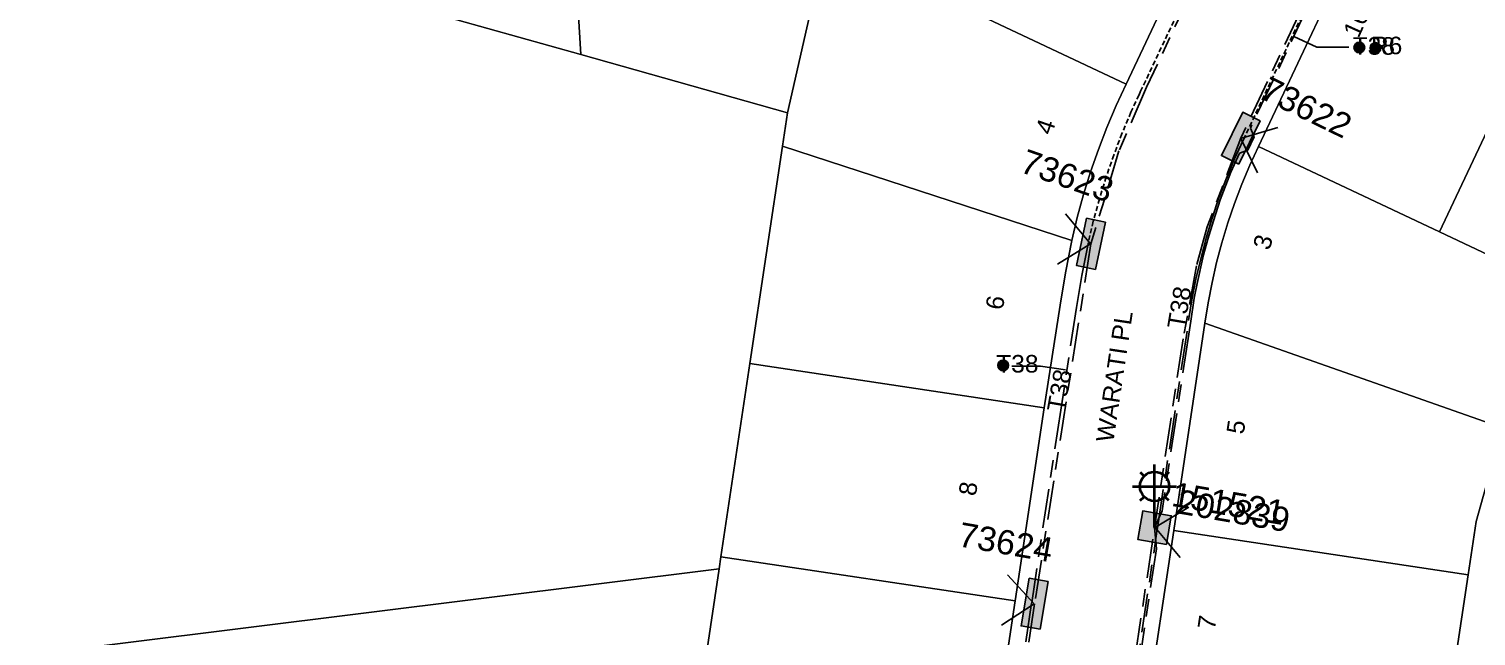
# Model space of a CAD drawing. Header units: metres. Extents: x 300268 to 302887, y 6172399 to 6173904.
# Drawn here: x 300960.1 to 301108.4, y 6173409.7 to 6173471.9 of the extents above; entities that cross this region are included whole.
import ezdxf
from ezdxf.enums import TextEntityAlignment as Align

# ---------------------------------------------------------------- set-up
doc = ezdxf.new("R2010")
doc.units = ezdxf.units.M
doc.linetypes.add('Cable Exist UG', pattern=[8.2, 4, -1.2, 1.8, -1.2])
doc.linetypes.add('DASHED', pattern=[0.75, 0.5, -0.25])
doc.layers.get('0').update_dxf_attribs({"color": 6})
doc.layers.add('Cadastre Land Parcels_SP_EXT', color=9, linetype='Continuous', lineweight=5)
doc.layers.add('Cadastre Roads_SP_EXT', color=9, linetype='Continuous', lineweight=5)
for name, color, linetype in [('Duct_SP_EXT', 7, 'Continuous'), ('Equip_SP_SL_EXT', 7, 'Continuous'), ('Mains_LV_EXT', 7, 'Continuous'), ('Mains_SL_EXT', 7, 'Continuous'), ('SupportsUG_SP_LV_EXT', 7, 'Continuous'), ('SupportsUG_SP_LV_SL_EXT', 7, 'Continuous'), ('Trench_SP_EXT', 7, 'Continuous')]:
    doc.layers.add(name, color=color, linetype=linetype)
doc.layers.add('UNKNOWN_FEATURES', color=1, linetype='DASHED', plot=False)
doc.styles.add('COLUMN_LABEL', font='arial.ttf')
doc.styles.add('iecARIAL', font='arial.ttf', dxfattribs={"height": 2})
doc.styles.add('POLE_LABEL', font='arial.ttf')
doc.styles.get("Standard").update_dxf_attribs({"font": 'arial.ttf'})

# ---------------------------------------------------------------- blocks, each defined once
blk = doc.blocks.new('COLUMN_EXT')
blk.add_hatch(color=256).paths.add_polyline_path([(-1.49, 1.48), (-1.49, -1.49), (1.48, -1.49), (1.48, 1.48)])
blk.add_lwpolyline([(-1.49, -1.49), (1.48, -1.49), (1.48, 1.48), (-1.49, 1.48)], close=True)
for tag, height, style, flags, p in [('ASSET_NUM', 2.5, 'COLUMN_LABEL', 8, (2, 2)), ('STRUCTURE_PLANT_NUMBER', 0.2, 'POLE_LABEL', 9, (1.81, 0.03)), ('STREET_CODE', 0.2, 'COLUMN_LABEL', 9, (1.81, -0.2))]:
    blk.add_attdef(tag, text='', height=height, dxfattribs=dict(style=style, flags=flags)).set_placement(p, align=Align.MIDDLE_LEFT)
at = {"flags": 9}
for tag, p in [('COLUMN_TYPE', (1.81, -0.4)), ('OWNED_BY', (1.81, -0.6)), ('STATE', (1.81, -0.8)), ('USAGE', (1.81, -1)), ('LEGEND', (1.81, -1.2)), ('LOCATION', (1.81, -1.4)), ('STREETNAME', (1.81, -1.6)), ('SUBURB', (1.81, -1.8)), ('NOTES', (1.81, -2))]:
    blk.add_attdef(tag, text='', height=0.2, dxfattribs=at).set_placement(p, align=Align.MIDDLE_LEFT)
at = {"flags": 1}
blk.add_attdef('Z', (1.81, -2.35), '', height=0.2, dxfattribs=at)
blk = doc.blocks.new('PILLAR_EXT')
blk.add_hatch(color=256).paths.add_polyline_path([(-2.475, 0.99), (-2.475, -0.99), (2.475, -0.99), (2.475, 0.99)])
blk.add_lwpolyline([(-2.475, -0.99), (2.475, -0.99), (2.475, 0.99), (-2.475, 0.99)], close=True)
at = {"style": 'iecARIAL', "flags": 8}
blk.add_attdef('ASSET_NUM', (1.5, 3.5), '', height=2.5, dxfattribs=at)
for tag, p, flags in [('OWNED_BY', (0, -0.2), 9), ('STATE', (0, -0.4), 9), ('SUPPORT_TYPE', (0, -0.6), 9), ('USAGE', (0, -0.8), 9), ('LEGEND', (0, -1), 9), ('LOCATION', (0, -1.2), 9), ('NOTES', (0, -1.4), 9), ('PARENT', (0, -1.6), 9), ('STREETNAME', (0, -1.8), 9), ('SUBURB', (0, -2), 1)]:
    blk.add_attdef(tag, p, '', height=0.2, dxfattribs=dict(flags=flags))
blk = doc.blocks.new('SL_LANTERN_EXT')
at = {"lineweight": 40}
for p, q in [((0, 1.97), (0, 6.47)), ((-1.46, 5.68), (-1.06, 5.28)), ((1.46, 5.68), (1.06, 5.28)), ((-2.25, 4.22), (2.25, 4.22)), ((-1.46, 2.76), (-1.06, 3.16)), ((1.46, 2.76), (1.06, 3.16)), ((0, 0), (0, 2.72))]:
    blk.add_line(p, q, dxfattribs=at)
blk.add_circle((0, 4.22), 1.5, dxfattribs=at)
at = {"style": 'iecARIAL', "flags": 8}
blk.add_attdef('ASSET_NUM', (1.5, 1.5), '', height=2.5, dxfattribs=at)
for tag, p, height, flags in [('OPERATING_VOLTAGE', (0.98, -1.65), 0.2, 9), ('CONSTRUCTED_VOLTAGE', (0.98, -0.65), 0.2, 9), ('CONTROL_TYPE', (0.98, -0.85), 0.2, 9), ('LANTERN_PURPOSE', (0.98, -1.05), 0.2, 9), ('LANTERN_TYPE', (0.98, -1.25), 0.2, 9), ('NO_PHASES', (0.98, -1.45), 0.2, 9), ('LNUMBER', (2.18, -3.25), 2.5, 8), ('ORIENTATION', (0.98, -1.85), 0.2, 9), ('OWNED_BY', (0.98, -2.05), 0.2, 9), ('STATE', (0.98, -2.25), 0.2, 9), ('USAGE', (0.98, -2.45), 0.2, 9), ('CEXIST', (0.98, -2.65), 0.2, 9), ('CNEW', (0.98, -2.85), 0.2, 9), ('CNUMBER', (0.98, -3.05), 0.2, 9), ('CREMOVE', (0.98, -3.25), 0.2, 9), ('CREPLACE', (0.98, -3.45), 0.2, 9), ('LKINGHEIGHT', (0.98, -3.65), 0.2, 9), ('LBRACKET', (0.98, -3.85), 0.2, 9), ('LBRACKETVOCAB', (0.98, -4.05), 0.2, 9), ('LCATEGORY', (0.98, -4.25), 0.2, 9), ('LCHARGE1', (0.98, -4.45), 0.2, 9), ('LCHARGE1PERCENT', (0.98, -4.65), 0.2, 9), ('LCHARGE2', (0.98, -4.85), 0.2, 9), ('LCHARGE2PERCENT', (0.98, -5.05), 0.2, 9), ('LCHARGE3', (0.98, -5.25), 0.2, 9), ('LCHARGE3PERCENT', (0.98, -5.45), 0.2, 9), ('LEXIST', (0.98, -5.65), 0.2, 9), ('LLAMP', (0.98, -5.85), 0.2, 9), ('LLAMPVOCAB', (0.98, -6.05), 0.2, 9), ('LMAST', (0.98, -6.25), 0.2, 9), ('LMASTVOCAB', (0.98, -6.45), 0.2, 9), ('LNEW', (0.98, -6.65), 0.2, 9), ('LANTNUMBER', (0.98, -6.85), 0.2, 9), ('LOUTREACH', (0.98, -7.25), 0.2, 9), ('LOUTREACHVOCAB', (0.98, -7.45), 0.2, 9), ('LRATECODE', (0.98, -7.65), 0.2, 9), ('LREMOVE', (0.98, -7.85), 0.2, 9), ('LREPLACE', (0.98, -8.05), 0.2, 9), ('LTYPE', (0.98, -8.25), 0.2, 9), ('LTYPEVOCAB', (0.98, -8.45), 0.2, 9), ('LEGEND', (0.98, -8.65), 0.2, 9), ('LOCATION', (0.98, -8.85), 0.2, 9), ('NOTES', (0.98, -9.05), 0.2, 9), ('STREETNAME', (0.98, -9.25), 0.2, 9), ('SUBURB', (0.98, -9.45), 0.2, 1)]:
    blk.add_attdef(tag, p, '', height=height, dxfattribs=dict(flags=flags))
blk = doc.blocks.new('CABLE_LARGE_EXT')
h = blk.add_hatch(color=256)
edge = h.paths.add_edge_path()
edge.add_arc((0, 0.55), 0.55, 0, 360)
blk.add_circle((0, 0.55), 0.55)
at = {"flags": 1}
blk.add_attdef('Z', (0, 0), '', height=0.2, dxfattribs=at)
at = {"flags": 9}
for tag, p in [('COND_CODE', (0, 0)), ('STATE', (0, -0.4)), ('XSECT_SIZE', (0, -0.6)), ('FB_REFERENCE', (0, -0.2)), ('NOTES', (0, -0.8))]:
    blk.add_attdef(tag, text='', height=0.2, dxfattribs=at).set_placement(p, align=Align.MIDDLE_LEFT)

msp = doc.modelspace()

# ---------------------------------------------------------------- linework, layer by layer
at = {"layer": 'Cadastre Land Parcels_SP_EXT', "linetype": 'Continuous'}
for points in [[(301041.81, 6173480.77), (301034.55, 6173493.13), (301025.2, 6173509.59), (301024.45, 6173510.91), (301024.09, 6173510.03), (301023.89, 6173509.64), (301023.66, 6173509.19), (301023.17, 6173508.38), (301022.6, 6173507.55), (301021.96, 6173506.77), (301021.26, 6173506.05), (301020.51, 6173505.38), (301019.68, 6173504.77), (301018.81, 6173504.22), (301017.89, 6173503.75), (301016.84, 6173503.32), (301015.77, 6173502.99), (301014.65, 6173502.75), (301016.65, 6173469.28), (301037.85, 6173463.33), (301041.81, 6173480.77)], [(301011.87, 6173502.6), (301010.87, 6173502.71), (301009.88, 6173502.89), (301008.91, 6173503.15), (301007.96, 6173503.48), (301006.97, 6173503.95), (301005.96, 6173504.51), (301005.01, 6173505.16), (301004.29, 6173505.75), (301003.63, 6173506.4), (301003.01, 6173507.09), (300984.88, 6173478.21), (301016.65, 6173469.28), (301014.65, 6173502.75), (301013.74, 6173502.62), (301012.8, 6173502.58), (301011.87, 6173502.6)], [(301084.07, 6173490.68), (301082.16, 6173496), (301080.2, 6173496.97), (301078.28, 6173497.99), (301076.38, 6173499.06), (301074.52, 6173500.2), (301072.09, 6173501.8), (301070.31, 6173503.06), (301068.57, 6173504.38), (301051.3, 6173476.29), (301072.55, 6173466.26), (301084.07, 6173490.68)], [(301030.84, 6173416.57), (301031.03, 6173417.83), (301034, 6173437.61), (301037.34, 6173459.91), (301037.85, 6173463.33), (301016.65, 6173469.28), (300984.88, 6173478.21), (300969.48, 6173482.54), (300954.45, 6173486.76), (300934.34, 6173492.41), (300920.91, 6173402.89), (301030.84, 6173416.57)], [(301117.89, 6173479.15), (301102.97, 6173486.19), (301097.64, 6173484.28), (301086.12, 6173459.86), (301104.66, 6173451.12), (301117.89, 6173479.15)], [(301067.54, 6173452.59), (301068.19, 6173454.93), (301068.91, 6173457.26), (301069.71, 6173459.55), (301070.58, 6173461.82), (301071.53, 6173464.06), (301072.55, 6173466.26), (301051.3, 6173476.29), (301041.81, 6173480.77), (301037.85, 6173463.33), (301037.34, 6173459.91), (301066.98, 6173450.23), (301067.54, 6173452.59)], [(301135.39, 6173470.9), (301117.89, 6173479.15), (301104.66, 6173451.12), (301115.38, 6173446.06), (301122.24, 6173443.02), (301135.39, 6173470.9)], [(301065.79, 6173443.61), (301066.33, 6173446.93), (301066.98, 6173450.23), (301037.34, 6173459.91), (301034, 6173437.61), (301064.15, 6173433.09), (301065.79, 6173443.61)], [(301115.38, 6173446.06), (301104.66, 6173451.12), (301086.12, 6173459.86), (301085.24, 6173457.95), (301084.42, 6173456), (301083.67, 6173454.03), (301082.99, 6173452.03), (301082.38, 6173450.01), (301081.83, 6173447.97), (301081.36, 6173445.92), (301080.96, 6173443.85), (301080.63, 6173441.77), (301111.14, 6173431.05), (301115.38, 6173446.06)], [(301108.42, 6173421.42), (301109.94, 6173426.81), (301111.14, 6173431.05), (301080.63, 6173441.77), (301077.44, 6173420.5), (301107.6, 6173415.98), (301108.42, 6173421.42)], [(301064.15, 6173433.09), (301034, 6173437.61), (301031.03, 6173417.83), (301061.19, 6173413.31), (301064.15, 6173433.09)], [(301136.99, 6173404.01), (301137.18, 6173406.04), (301137.42, 6173408.06), (301137.73, 6173410.07), (301138.11, 6173412.07), (301138.55, 6173414.06), (301138.78, 6173414.94), (301139.07, 6173416.03), (301109.94, 6173426.81), (301108.42, 6173421.42), (301107.6, 6173415.98), (301105.45, 6173401.64), (301136.99, 6173404.01)], [(301105.45, 6173401.64), (301107.6, 6173415.98), (301077.44, 6173420.5), (301074.62, 6173401.71), (301104.78, 6173397.19), (301105.45, 6173401.64)], [(301061.19, 6173413.31), (301031.03, 6173417.83), (301030.84, 6173416.57), (301028.07, 6173398.06), (301058.22, 6173393.53), (301061.19, 6173413.31)], [(301014.57, 6173308.05), (301020.88, 6173350.08), (301025.1, 6173378.28), (301028.07, 6173398.06), (301030.84, 6173416.57), (300920.91, 6173402.89), (300917.3, 6173378.6), (300906.19, 6173303.89), (300905.37, 6173298.37), (300908.77, 6173294.88), (301014.57, 6173308.05)]]:
    msp.add_lwpolyline(points, close=True, dxfattribs=at)
at = {"layer": 'Cadastre Roads_SP_EXT', "linetype": 'Continuous'}
for points in [[(301084.07, 6173490.68), (301072.55, 6173466.26), (301071.53, 6173464.06), (301070.58, 6173461.82), (301069.71, 6173459.55), (301068.91, 6173457.26), (301068.19, 6173454.93), (301067.54, 6173452.59), (301066.98, 6173450.23), (301066.33, 6173446.93), (301065.79, 6173443.61), (301064.15, 6173433.09), (301061.19, 6173413.31), (301058.22, 6173393.53)], [(301074.62, 6173401.71), (301077.44, 6173420.5), (301080.63, 6173441.77), (301080.96, 6173443.85), (301081.36, 6173445.92), (301081.83, 6173447.97), (301082.38, 6173450.01), (301082.99, 6173452.03), (301083.67, 6173454.03), (301084.42, 6173456), (301085.24, 6173457.95), (301086.12, 6173459.86), (301097.64, 6173484.28)]]:
    msp.add_lwpolyline(points, dxfattribs=at)
at = {"layer": 'Duct_SP_EXT'}
for points in [[(301095.37, 6173470.06), (301092.11, 6173470.06), (301089.75, 6173471.14)], [(301060.85, 6173437.37), (301063.78, 6173437.37), (301066.35, 6173436.98)]]:
    msp.add_lwpolyline(points, dxfattribs=at)
at = {"layer": 'Mains_LV_EXT', "linetype": 'Cable Exist UG'}
for points in [[(301052.68, 6173515.39), (301053.26, 6173517.12), (301058.24, 6173521.01), (301063.35, 6173514.77), (301071.44, 6173507.29), (301077.72, 6173502.92), (301085.3, 6173499.03), (301087.23, 6173493.63), (301097.53, 6173488.78), (301084.3, 6173460.71)], [(301069.79, 6173505.98), (301075.26, 6173502.05), (301083.75, 6173497.48), (301086.22, 6173490.58), (301074.66, 6173465.95), (301071.82, 6173459.43), (301068.95, 6173449.89)], [(301084.3, 6173460.71), (301080.87, 6173451.63), (301079.77, 6173447.62), (301078.4, 6173440.16), (301075.47, 6173420.81)], [(301068.95, 6173449.89), (301063.17, 6173413.01)], [(301069.83, 6173383.24), (301075.47, 6173420.81)], [(301063.17, 6173413.01), (301057.24, 6173373.46)]]:
    msp.add_lwpolyline(points, dxfattribs=at)
at = {"layer": 'Mains_SL_EXT', "linetype": 'Cable Exist UG'}
for points in [[(301084.77, 6173487.54), (301086.71, 6173487.84), (301086.71, 6173487.84), (301089.41, 6173493.11), (301089.41, 6173493.11), (301098.21, 6173489.02), (301085.29, 6173461.74), (301085.67, 6173460.84), (301085.03, 6173459.5), (301084.16, 6173459.18), (301084.16, 6173459.18), (301083.29, 6173457.24), (301082.21, 6173454.39), (301081.5, 6173452.24), (301080.92, 6173450.36), (301080.5, 6173448.75), (301079.82, 6173445.82), (301079.53, 6173444.31), (301079.18, 6173441.98), (301078.98, 6173440.62), (301078.98, 6173440.62), (301076.24, 6173422.54), (301075.47, 6173420.81)], [(301075.47, 6173420.81), (301075.67, 6173418.63), (301075.67, 6173418.63), (301073.14, 6173401.94), (301072.87, 6173400.05), (301072.87, 6173400.05), (301070.53, 6173384.47), (301071.08, 6173383.9), (301070.87, 6173382.22), (301070.09, 6173381.76), (301070.09, 6173381.76), (301069.29, 6173376.22), (301080.72, 6173361.99), (301093.2, 6173360.78), (301092.74, 6173360.01), (301092.74, 6173360.01), (301093.9, 6173350.68), (301091.68, 6173350.87), (301091.68, 6173350.87), (301081.08, 6173351.91), (301080.03, 6173351.99), (301080.03, 6173351.99), (301076.36, 6173352.36), (301075.11, 6173352.96)]]:
    msp.add_lwpolyline(points, dxfattribs=at)
at = {"layer": 'Trench_SP_EXT', "linetype": 'Cable Exist UG'}
for points in [[(301084.27, 6173460.7), (301088.66, 6173461.99)], [(301075.75, 6173420.67), (301075.77, 6173420.75), (301078.96, 6173442.02), (301079.3, 6173444.14), (301079.71, 6173446.26), (301080.2, 6173448.37), (301080.75, 6173450.46), (301081.37, 6173452.53), (301082.07, 6173454.59), (301082.84, 6173456.61), (301083.67, 6173458.61), (301084.55, 6173460.52)], [(301084.28, 6173460.75), (301086.42, 6173456.36)], [(301068.92, 6173449.9), (301065.86, 6173453.55)], [(301068.67, 6173449.97), (301068.65, 6173449.9), (301068.02, 6173446.66), (301067.48, 6173443.38), (301065.85, 6173432.85), (301062.88, 6173413.11)], [(301068.92, 6173449.9), (301064.99, 6173447.46)], [(301075.55, 6173420.85), (301079.54, 6173423.26)], [(301070.13, 6173383.2), (301072.95, 6173401.97), (301075.75, 6173420.67)], [(301075.52, 6173420.82), (301078.45, 6173417.3)], [(301063.1, 6173413.02), (301060.04, 6173416.39)], [(301062.88, 6173413.11), (301062.87, 6173413.05), (301059.91, 6173393.29), (301056.95, 6173373.5), (301056.94, 6173373.43)], [(301063.13, 6173413.01), (301059.15, 6173410.4)]]:
    msp.add_lwpolyline(points, dxfattribs=at)
at = {"layer": 'UNKNOWN_FEATURES'}
msp.add_lwpolyline([(301084.55, 6173460.52), (301084.57, 6173460.56), (301095.18, 6173483.04), (301095.46, 6173483.63), (301095.46, 6173483.63), (301096.25, 6173485.4), (301098.08, 6173489.48), (301098.08, 6173489.48, 0.429911), (301097.51, 6173490.64)], format="xyb", dxfattribs=at)
msp.add_lwpolyline([(301084.49, 6173487.64), (301074.04, 6173465.52), (301073.88, 6173465.17), (301073.88, 6173465.17), (301073.05, 6173463.38), (301072.13, 6173461.2), (301071.29, 6173458.99), (301070.51, 6173456.75), (301069.81, 6173454.49), (301069.19, 6173452.2), (301068.67, 6173449.97)], dxfattribs=at)

# ---------------------------------------------------------------- block references
at = {"layer": 'Duct_SP_EXT'}
for p in [(301096.46, 6173469.46), (301098.11, 6173469.41), (301059.95, 6173436.88)]:
    msp.add_blockref('CABLE_LARGE_EXT', p, dxfattribs=at)
at = {"layer": 'Equip_SP_SL_EXT'}
ref = msp.add_blockref('SL_LANTERN_EXT', (301075.47, 6173420.81), dxfattribs=at)
ref.add_attrib('ASSET_NUM', '151521', dxfattribs={"layer": '0', "height": 2.5, "rotation": 350.2179, "style": 'iecARIAL'}).set_placement((301076.97, 6173422.31), align=Align.BOTTOM_LEFT)
at = {"layer": 'SupportsUG_SP_LV_EXT'}
ref = msp.add_blockref('PILLAR_EXT', (301084.3, 6173460.71), dxfattribs=dict(at, rotation=63.74464688208381))
ref.add_attrib('ASSET_NUM', '73622', dxfattribs={"layer": '0', "height": 2.5, "rotation": 334.0418, "style": 'iecARIAL'}).set_placement((301085.8, 6173464.21), align=Align.BOTTOM_LEFT)
ref = msp.add_blockref('PILLAR_EXT', (301068.95, 6173449.89), dxfattribs=dict(at, rotation=258.0066642671177))
ref.add_attrib('ASSET_NUM', '73623', dxfattribs={"layer": '0', "height": 2.5, "rotation": 340.756, "style": 'iecARIAL'}).set_placement((301070.45, 6173453.39), align=Align.BOTTOM_RIGHT)
ref = msp.add_blockref('PILLAR_EXT', (301063.17, 6173413.01), dxfattribs=dict(at, rotation=260.4172941144623))
ref.add_attrib('ASSET_NUM', '73624', dxfattribs={"layer": '0', "height": 2.5, "rotation": 350.1064, "style": 'iecARIAL'}).set_placement((301064.67, 6173416.51), align=Align.BOTTOM_RIGHT)
at = {"layer": 'SupportsUG_SP_LV_SL_EXT'}
ref = msp.add_blockref('COLUMN_EXT', (301075.47, 6173420.81), dxfattribs=dict(at, rotation=80.38234081817922))
ref.add_attrib('ASSET_NUM', '202839', dxfattribs={"layer": '0', "height": 2.5, "rotation": 350.2179, "style": 'COLUMN_LABEL'}).set_placement((301077.47, 6173421.56), align=Align.BOTTOM_LEFT)

# ---------------------------------------------------------------- texts
at = {"layer": 'Cadastre Land Parcels_SP_EXT'}
for s, rotation, p in [('16', 65.7787, (301096.38, 6173470.89)), ('4', 71.28, (301064.91, 6173460.95)), ('3', 73.47, (301087.24, 6173449.15)), ('6', 80.86, (301059.91, 6173443.04)), ('5', 81.48, (301084.6, 6173430.3)), ('8', 81.46, (301057.15, 6173423.98)), ('7', 81.44, (301081.64, 6173410.27))]:
    msp.add_text(s, height=1.8, rotation=rotation, dxfattribs=at).set_placement(p)
at = {"layer": 'Cadastre Roads_SP_EXT'}
msp.add_text('WARATI PL', height=1.8, rotation=81.4842, dxfattribs=at).set_placement((301071.24, 6173429.47))
at = {"layer": 'Duct_SP_EXT'}
for s, p in [('T38', (301095.78, 6173469.27)), ('R6', (301097.65, 6173469.32)), ('T38', (301059.24, 6173436.7))]:
    msp.add_text(s, height=1.8, dxfattribs=at).set_placement(p)
at = {"layer": 'Mains_LV_EXT'}
for rotation, p in [(80.3539, (301078.53, 6173441.08)), (80.0883, (301066.21, 6173432.58))]:
    msp.add_text('T38', height=1.8, rotation=rotation, dxfattribs=at).set_placement(p)

doc.saveas('drawing.dxf')
